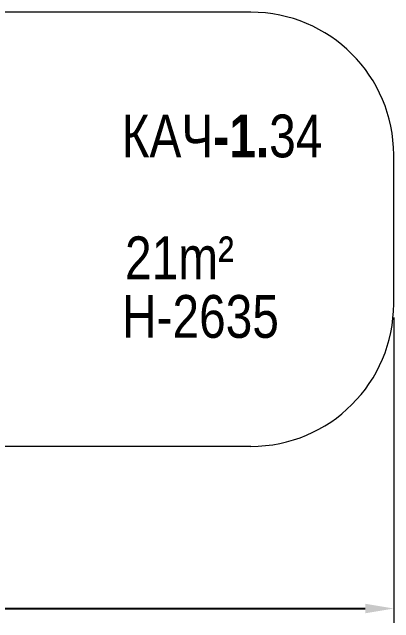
# Model space of a CAD drawing. Header units: millimetres. Extents: x -4151 to 3726, y -2931 to 1353.
# Drawn here: x 1053 to 3726, y -2931 to 1347 of the extents above; entities that cross this region are included whole.
import ezdxf

# ---------------------------------------------------------------- set-up
doc = ezdxf.new("R2010")
doc.units = ezdxf.units.MM
for name, color, linetype in [('DIKOM_АРТИКУЛ', 7, 'Continuous'), ('DIKOM_ЗОНА', 80, 'Continuous'), ('DIKOM_РАЗМЕР_ЗОНА', 7, 'Continuous'), ('DIKOM_РАЗМЕР_ОБЪЕКТА', 7, 'Continuous')]:
    doc.layers.add(name, color=color, linetype=linetype)
doc.styles.add('style1', font='arialbd.ttf', dxfattribs={"width": 0.8})
doc.dimstyles.new('1-50', dxfattribs={"dimtxt": 300, "dimasz": 200, "dimexe": 100, "dimexo": 0, "dimgap": 100, "dimtad": 1, "dimtxsty": 'style1', "dimcen": 200, "dimclrd": 7, "dimclre": 7, "dimclrt": 7, "dimadec": 1, "dimazin": 2, "dimtfac": 1, "dimtmove": 0, "dimatfit": 2, "dimfxl": 0, "dimlwd": 25, "dimlwe": 18, "dimarcsym": 0})

# ---------------------------------------------------------------- blocks, each defined once
blk = doc.blocks.new('*D1')
at = {"layer": 'Defpoints', "color": 0, "transparency": 16777216}
for p in [(3725.7, -792.2), (-3474.3, -894.5), (3725.7, -2831.2)]:
    blk.add_point(p, dxfattribs=at)
at = {"layer": 'DIKOM_РАЗМЕР_ЗОНА', "color": 7, "lineweight": 18, "transparency": 16777216}
for p, q in [((3725.7, -792.2), (3725.7, -2931.2)), ((-3474.3, -894.5), (-3474.3, -2931.2))]:
    blk.add_line(p, q, dxfattribs=at)
at = {"layer": 'DIKOM_РАЗМЕР_ЗОНА', "color": 7, "lineweight": 25, "transparency": 16777216}
blk.add_line((-3274.3, -2831.2), (3525.7, -2831.2), dxfattribs=at)
at = {"layer": 'DIKOM_РАЗМЕР_ЗОНА', "color": 7, "transparency": 16777216}
for points in [[(-3274.3, -2797.9), (-3274.3, -2864.6), (-3474.3, -2831.2)], [(3525.7, -2797.9), (3525.7, -2864.6), (3725.7, -2831.2)]]:
    blk.add_solid(points, dxfattribs=at)
at = {"layer": 'DIKOM_РАЗМЕР_ЗОНА', "color": 7, "transparency": 16777216, "insert": (125.7, -2578.1), "char_height": 300, "attachment_point": 5, "style": 'style1'}
blk.add_mtext('{\\fArial|b0|i0|c204|p34;7200}', dxfattribs=at)

msp = doc.modelspace()

# ---------------------------------------------------------------- linework, layer by layer
at = {"layer": 'DIKOM_ЗОНА', "color": 3, "lineweight": 15}
for p, q in [((2725.146, 1347.32), (-2474.854, 1347.32)), ((3725.146, -695.07), (3725.146, 347.32)), ((2725.146, -1695.07), (-2474.854, -1695.07))]:
    msp.add_line(p, q, dxfattribs=at)
for centre, start, end in [((2725.146, 347.32), 0, 90), ((2725.146, -695.07), 270, 0)]:
    msp.add_arc(centre, 1000, start, end, dxfattribs=at)

# ---------------------------------------------------------------- texts
at = {"layer": 'DIKOM_АРТИКУЛ', "insert": (1819.07, 630.156), "char_height": 300, "width": 1537.52147, "attachment_point": 1, "style": 'style1'}
msp.add_mtext('{\\fArial|b0|i0|c204|p34;КАЧ}-1.{\\fArial|b0|i0|c204|p34;34}', dxfattribs=at)
at = {"layer": 'DIKOM_РАЗМЕР_ОБЪЕКТА', "char_height": 300, "width": 1216.94852, "attachment_point": 1, "style": 'style1'}
for s, insert in [('{\\fArial|b0|i0|c204|p34;21m²}', (1842.963, -223.658)), ('{\\fArial|b0|i0|c204|p34;H-2635}', (1821.685, -634.444))]:
    msp.add_mtext(s, dxfattribs=dict(at, insert=insert))

# ---------------------------------------------------------------- dimensions: what is measured, and where the dimension line sits
at = {"layer": 'DIKOM_РАЗМЕР_ЗОНА'}
dim = msp.add_linear_dim(base=(3725.68, -2831.247), p1=(-3474.32, -894.485), p2=(3725.68, -792.213), text='{\\fArial|b0|i0|c204|p34;<>}', dimstyle='1-50', dxfattribs=at)
dim.commit()
dim.dimension.update_dxf_attribs({"geometry": '*D1', "text_midpoint": (125.68, -2831.247), "dimtype": 160})

doc.saveas('drawing.dxf')
